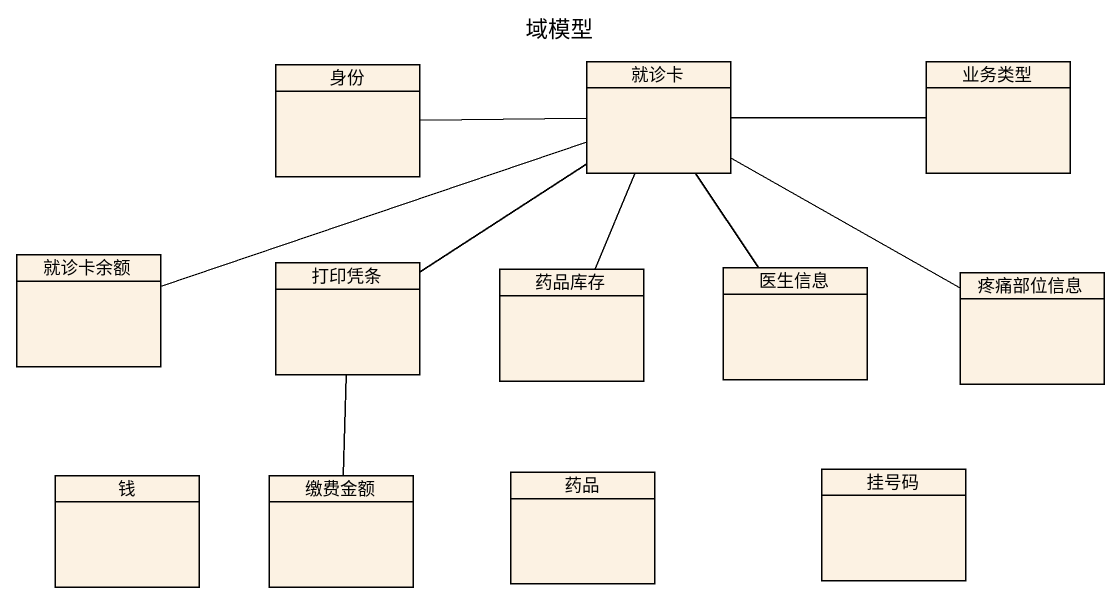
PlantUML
@startuml
title 域模型
hide circle
hide empty members
class 身份
class 就诊卡
class 业务类型
class 就诊卡余额
class 打印凭条
class 药品库存
class 医生信息
class 疼痛部位信息
class 钱
class 缴费金额
class 药品
class 挂号码
就诊卡 -left- 身份
就诊卡 -right- 业务类型
就诊卡 -left- 就诊卡余额
就诊卡 -- 打印凭条
就诊卡 -- 药品库存
就诊卡 -- 医生信息
就诊卡 -right- 疼痛部位信息
打印凭条 -- 缴费金额
@enduml
